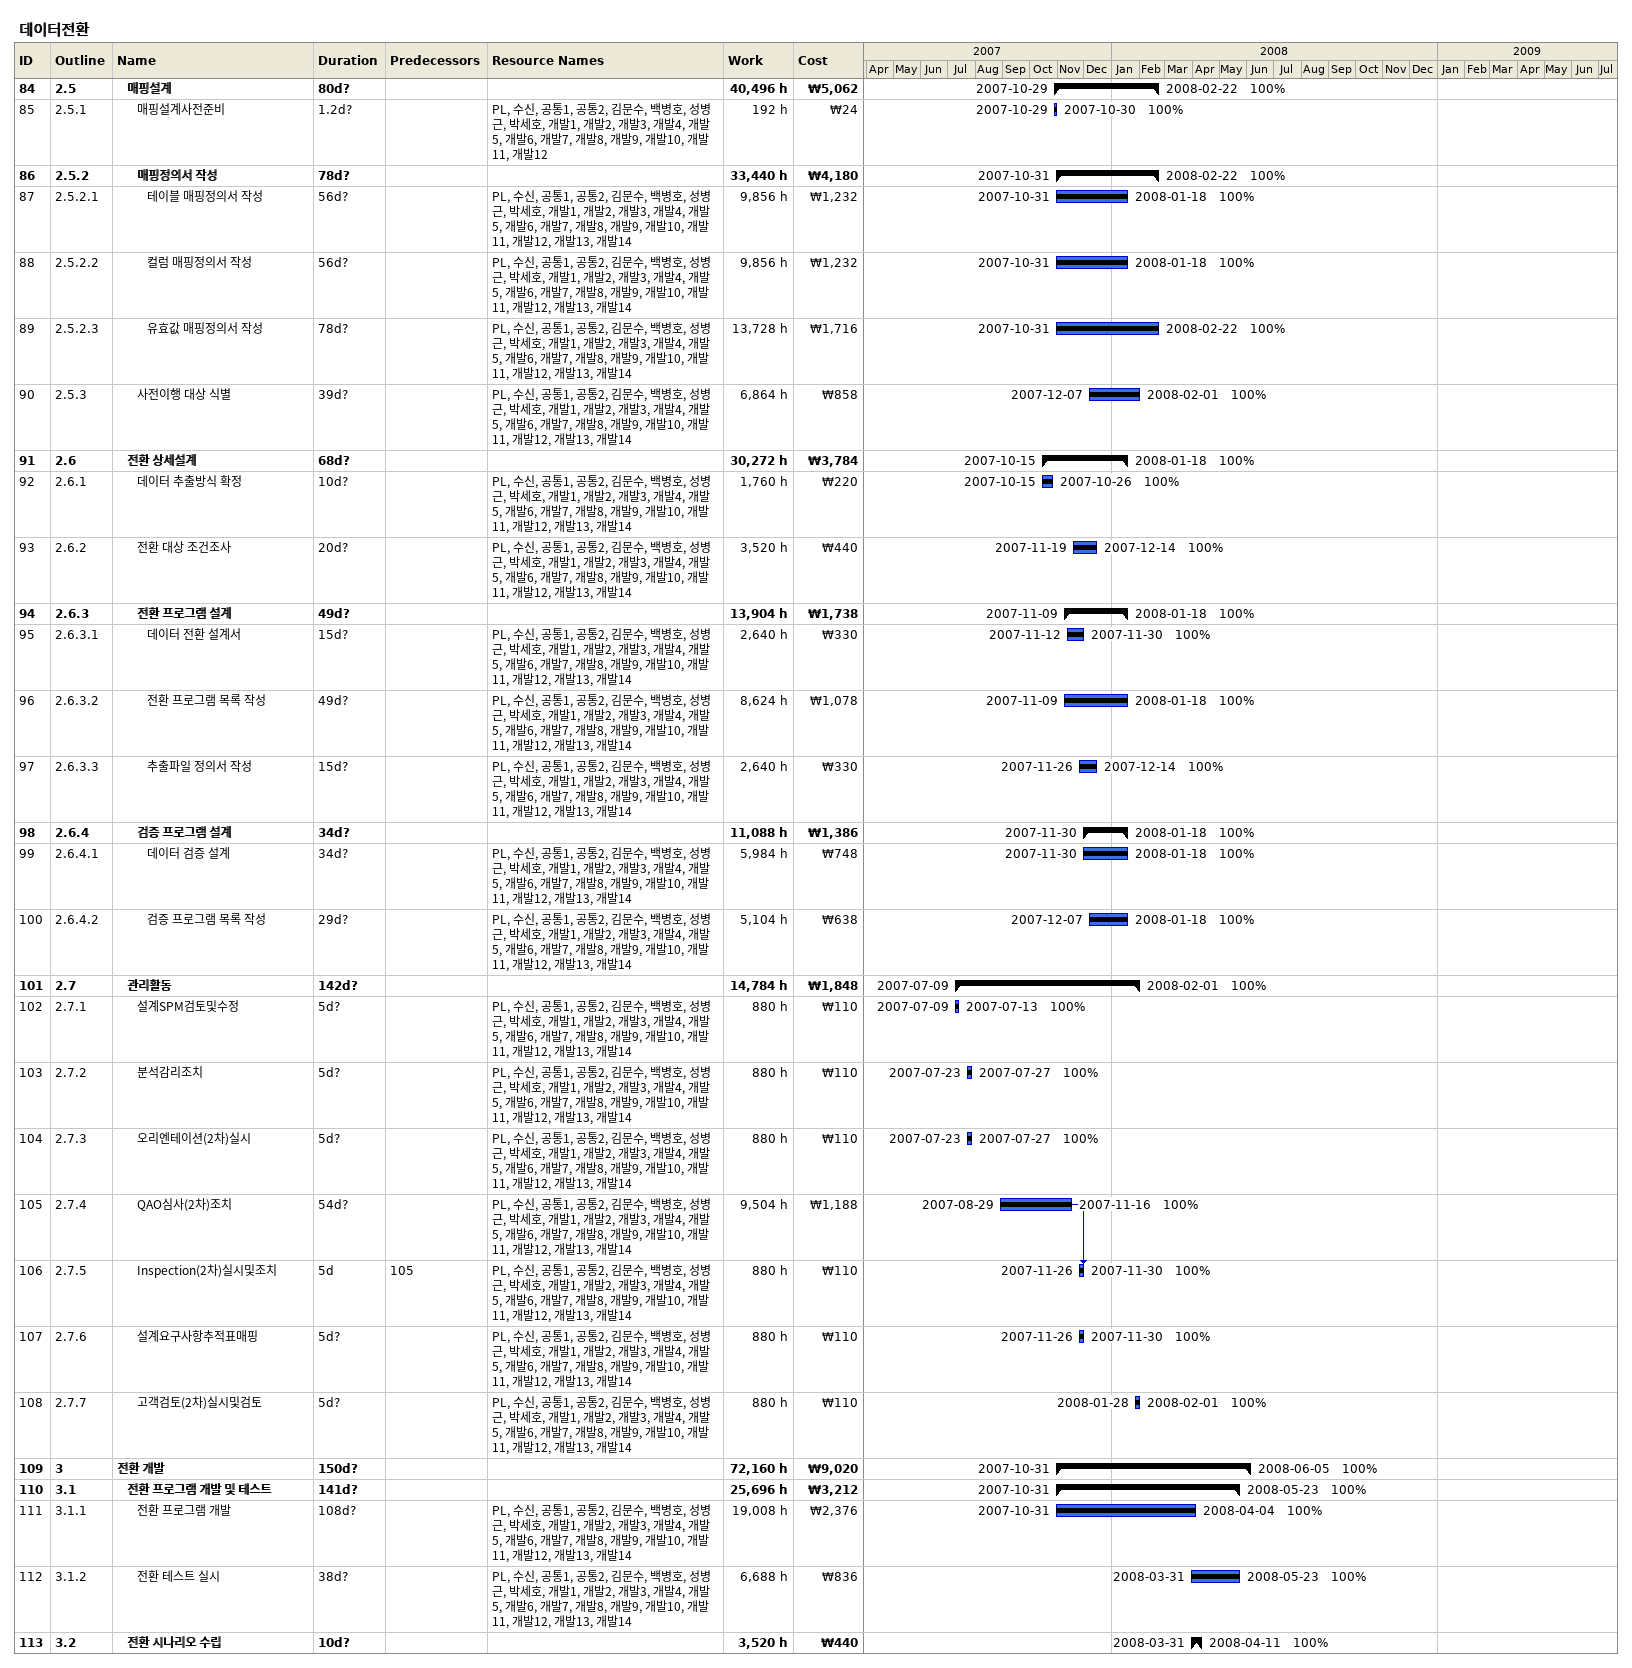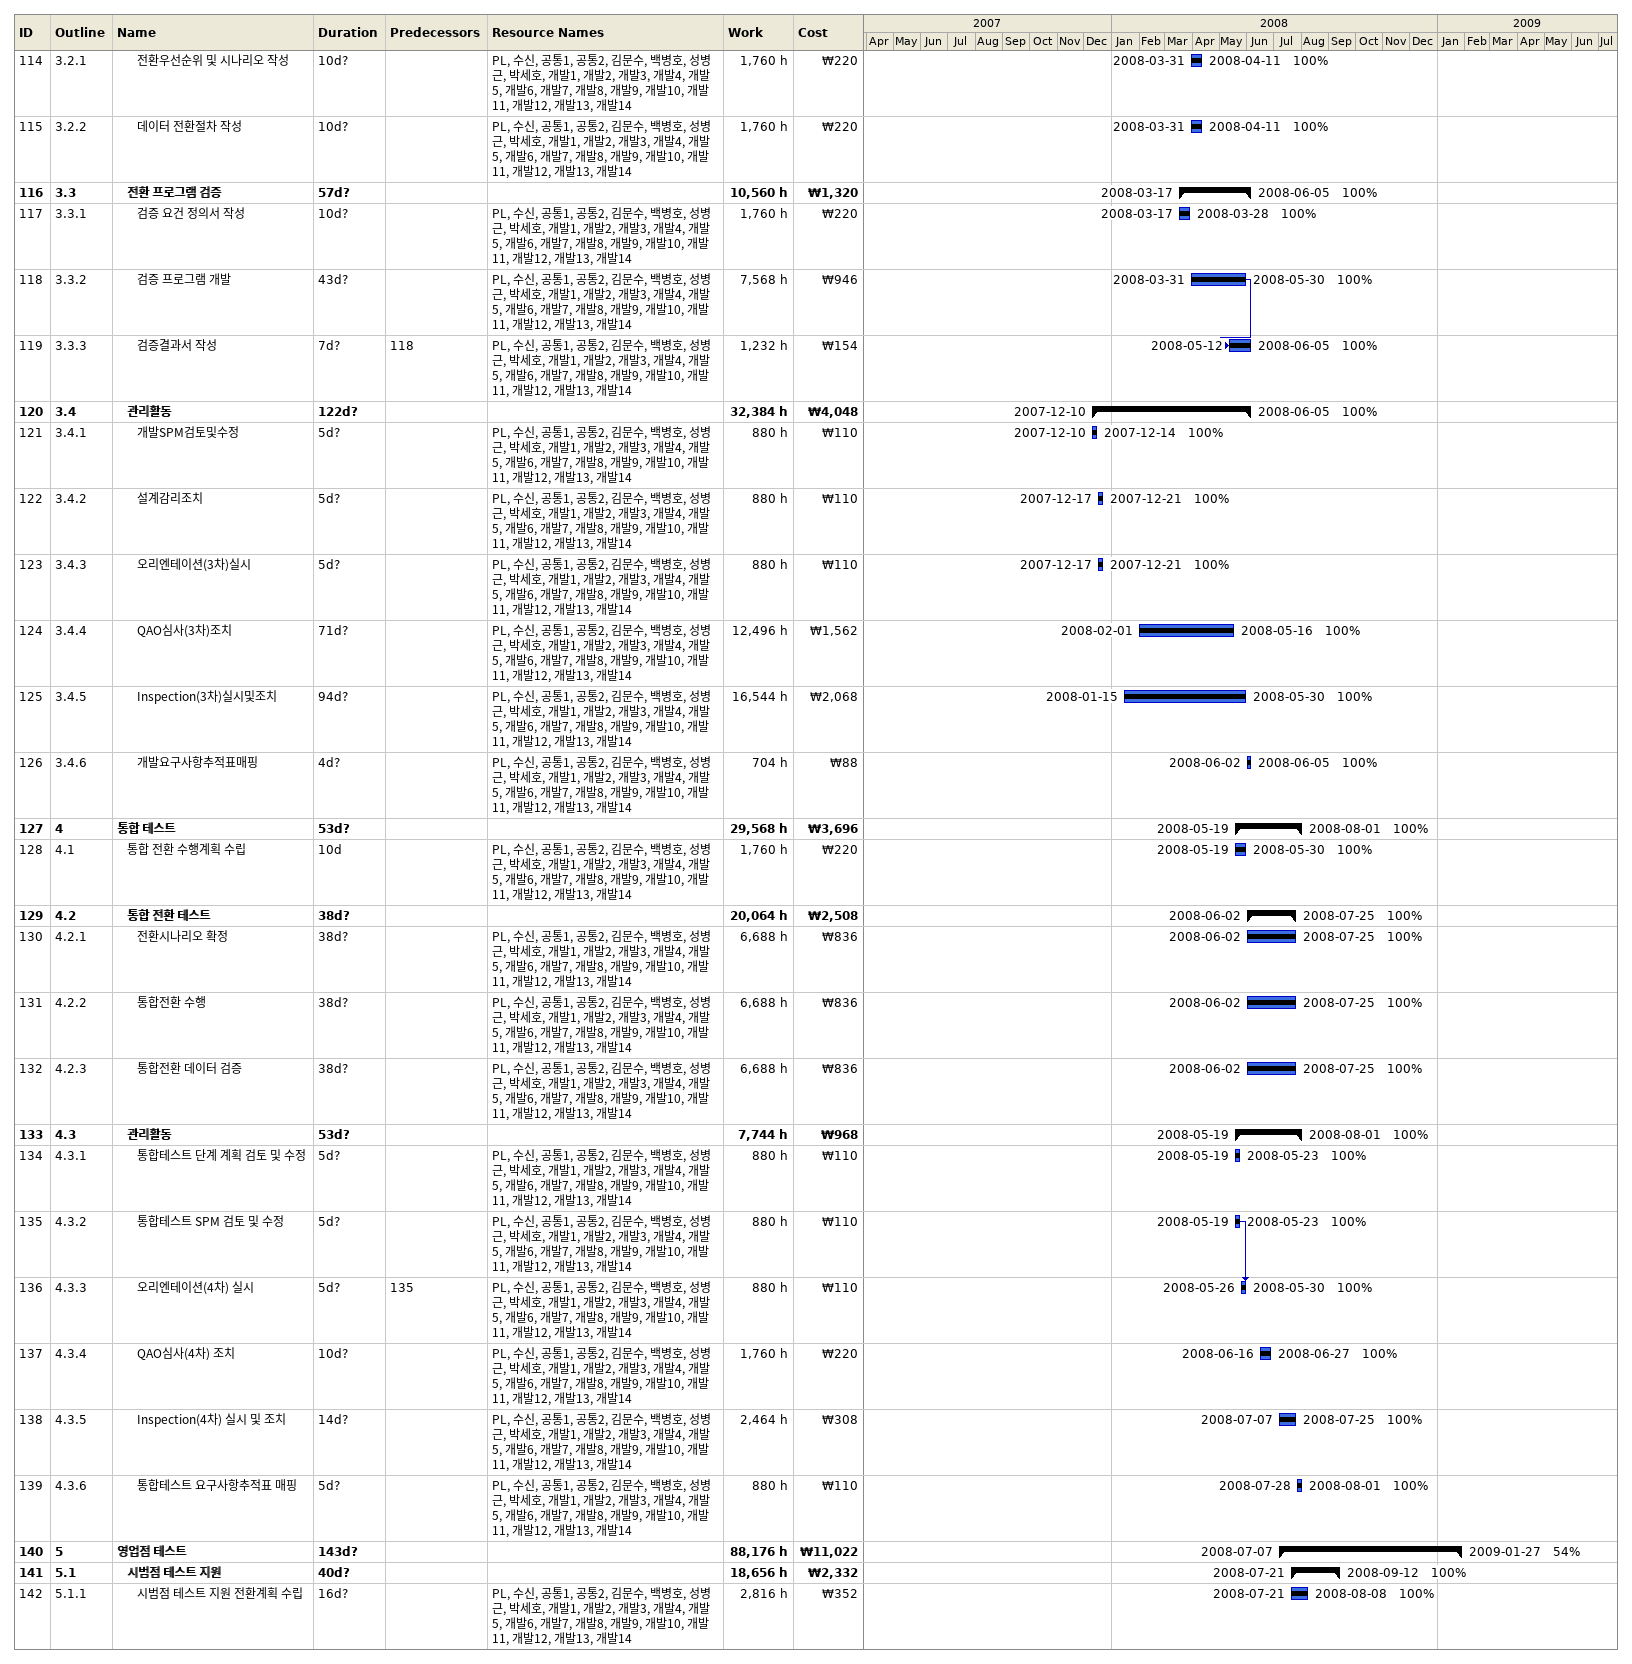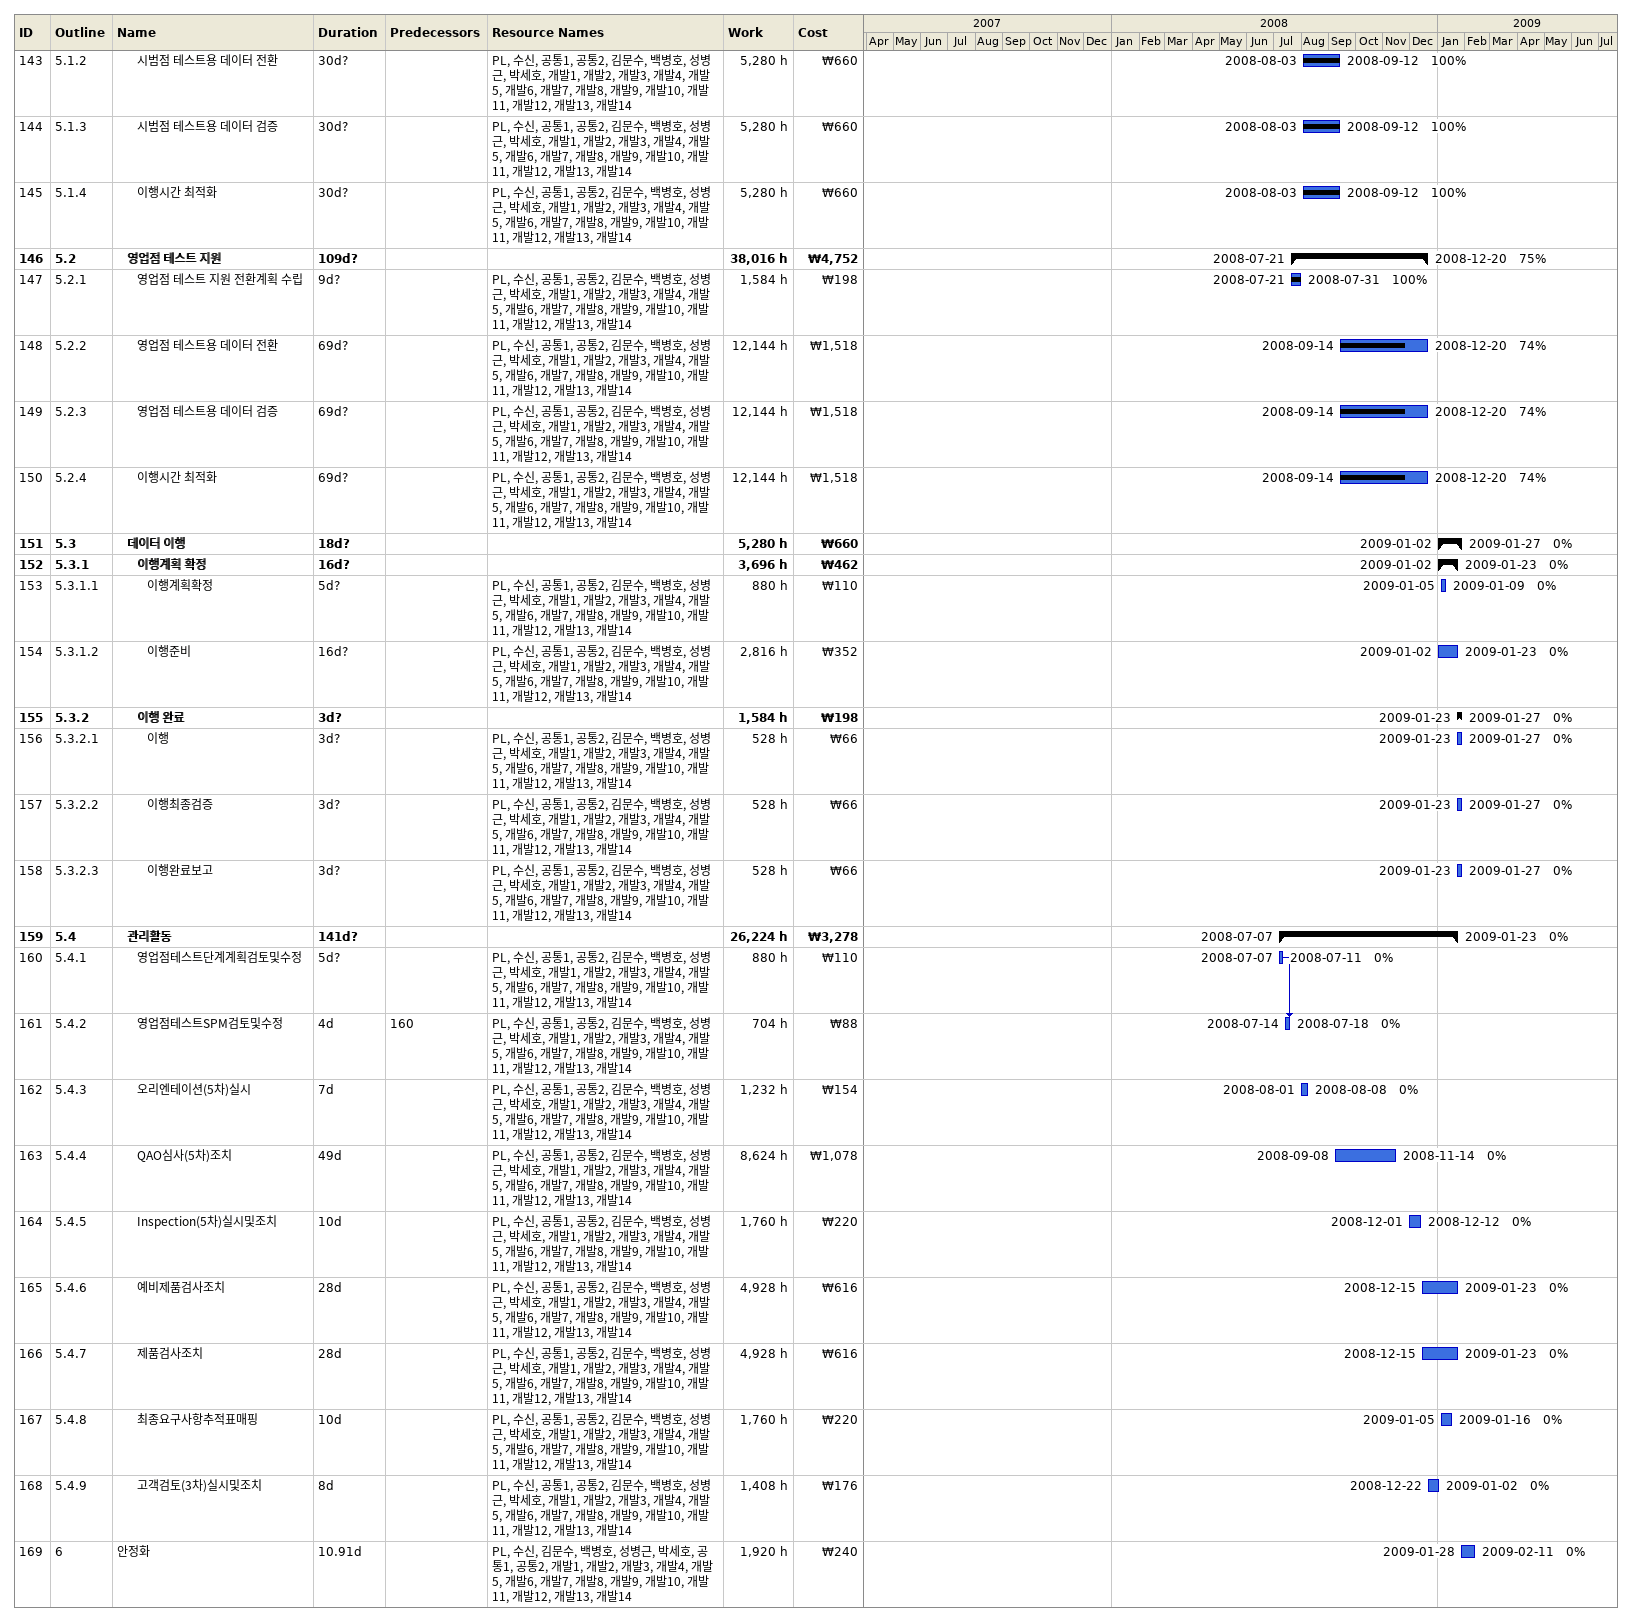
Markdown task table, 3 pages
데이터전환

| ID | WBS | Task | Duration | Start | Finish | Predecessors | Resources | % complete | Work (h) | Cost (₩) |
|---|---|---|---|---|---|---|---|---|---|---|
| 84 | 2.5 | **매핑설계** | 80d? | 2007-10-29 | 2008-02-22 |  |  | 100 | 40496 | 5062 |
| 85 | 2.5.1 | 매핑설계사전준비 | 1.2d? | 2007-10-29 | 2007-10-30 |  | PL, 수신, 공통1, 공통2, 김문수, 백병호, 성병근, 박세호, 개발1, 개발2, 개발3, 개발4, 개발5, 개발6, 개발7, 개발8, 개발9, 개발10, 개발11, 개발12 | 100 | 192 | 24 |
| 86 | 2.5.2 | **매핑정의서 작성** | 78d? | 2007-10-31 | 2008-02-22 |  |  | 100 | 33440 | 4180 |
| 87 | 2.5.2.1 | 테이블 매핑정의서 작성 | 56d? | 2007-10-31 | 2008-01-18 |  | PL, 수신, 공통1, 공통2, 김문수, 백병호, 성병근, 박세호, 개발1, 개발2, 개발3, 개발4, 개발5, 개발6, 개발7, 개발8, 개발9, 개발10, 개발11, 개발12, 개발13, 개발14 | 100 | 9856 | 1232 |
| 88 | 2.5.2.2 | 컬럼 매핑정의서 작성 | 56d? | 2007-10-31 | 2008-01-18 |  | PL, 수신, 공통1, 공통2, 김문수, 백병호, 성병근, 박세호, 개발1, 개발2, 개발3, 개발4, 개발5, 개발6, 개발7, 개발8, 개발9, 개발10, 개발11, 개발12, 개발13, 개발14 | 100 | 9856 | 1232 |
| 89 | 2.5.2.3 | 유효값 매핑정의서 작성 | 78d? | 2007-10-31 | 2008-02-22 |  | PL, 수신, 공통1, 공통2, 김문수, 백병호, 성병근, 박세호, 개발1, 개발2, 개발3, 개발4, 개발5, 개발6, 개발7, 개발8, 개발9, 개발10, 개발11, 개발12, 개발13, 개발14 | 100 | 13728 | 1716 |
| 90 | 2.5.3 | 사전이행 대상 식별 | 39d? | 2007-12-07 | 2008-02-01 |  | PL, 수신, 공통1, 공통2, 김문수, 백병호, 성병근, 박세호, 개발1, 개발2, 개발3, 개발4, 개발5, 개발6, 개발7, 개발8, 개발9, 개발10, 개발11, 개발12, 개발13, 개발14 | 100 | 6864 | 858 |
| 91 | 2.6 | **전환 상세설계** | 68d? | 2007-10-15 | 2008-01-18 |  |  | 100 | 30272 | 3784 |
| 92 | 2.6.1 | 데이터 추출방식 확정 | 10d? | 2007-10-15 | 2007-10-26 |  | PL, 수신, 공통1, 공통2, 김문수, 백병호, 성병근, 박세호, 개발1, 개발2, 개발3, 개발4, 개발5, 개발6, 개발7, 개발8, 개발9, 개발10, 개발11, 개발12, 개발13, 개발14 | 100 | 1760 | 220 |
| 93 | 2.6.2 | 전환 대상 조건조사 | 20d? | 2007-11-19 | 2007-12-14 |  | PL, 수신, 공통1, 공통2, 김문수, 백병호, 성병근, 박세호, 개발1, 개발2, 개발3, 개발4, 개발5, 개발6, 개발7, 개발8, 개발9, 개발10, 개발11, 개발12, 개발13, 개발14 | 100 | 3520 | 440 |
| 94 | 2.6.3 | **전환 프로그램 설계** | 49d? | 2007-11-09 | 2008-01-18 |  |  | 100 | 13904 | 1738 |
| 95 | 2.6.3.1 | 데이터 전환 설계서 | 15d? | 2007-11-12 | 2007-11-30 |  | PL, 수신, 공통1, 공통2, 김문수, 백병호, 성병근, 박세호, 개발1, 개발2, 개발3, 개발4, 개발5, 개발6, 개발7, 개발8, 개발9, 개발10, 개발11, 개발12, 개발13, 개발14 | 100 | 2640 | 330 |
| 96 | 2.6.3.2 | 전환 프로그램 목록 작성 | 49d? | 2007-11-09 | 2008-01-18 |  | PL, 수신, 공통1, 공통2, 김문수, 백병호, 성병근, 박세호, 개발1, 개발2, 개발3, 개발4, 개발5, 개발6, 개발7, 개발8, 개발9, 개발10, 개발11, 개발12, 개발13, 개발14 | 100 | 8624 | 1078 |
| 97 | 2.6.3.3 | 추출파일 정의서 작성 | 15d? | 2007-11-26 | 2007-12-14 |  | PL, 수신, 공통1, 공통2, 김문수, 백병호, 성병근, 박세호, 개발1, 개발2, 개발3, 개발4, 개발5, 개발6, 개발7, 개발8, 개발9, 개발10, 개발11, 개발12, 개발13, 개발14 | 100 | 2640 | 330 |
| 98 | 2.6.4 | **검증 프로그램 설계** | 34d? | 2007-11-30 | 2008-01-18 |  |  | 100 | 11088 | 1386 |
| 99 | 2.6.4.1 | 데이터 검증 설계 | 34d? | 2007-11-30 | 2008-01-18 |  | PL, 수신, 공통1, 공통2, 김문수, 백병호, 성병근, 박세호, 개발1, 개발2, 개발3, 개발4, 개발5, 개발6, 개발7, 개발8, 개발9, 개발10, 개발11, 개발12, 개발13, 개발14 | 100 | 5984 | 748 |
| 100 | 2.6.4.2 | 검증 프로그램 목록 작성 | 29d? | 2007-12-07 | 2008-01-18 |  | PL, 수신, 공통1, 공통2, 김문수, 백병호, 성병근, 박세호, 개발1, 개발2, 개발3, 개발4, 개발5, 개발6, 개발7, 개발8, 개발9, 개발10, 개발11, 개발12, 개발13, 개발14 | 100 | 5104 | 638 |
| 101 | 2.7 | **관리활동** | 142d? | 2007-07-09 | 2008-02-01 |  |  | 100 | 14784 | 1848 |
| 102 | 2.7.1 | 설계SPM검토및수정 | 5d? | 2007-07-09 | 2007-07-13 |  | PL, 수신, 공통1, 공통2, 김문수, 백병호, 성병근, 박세호, 개발1, 개발2, 개발3, 개발4, 개발5, 개발6, 개발7, 개발8, 개발9, 개발10, 개발11, 개발12, 개발13, 개발14 | 100 | 880 | 110 |
| 103 | 2.7.2 | 분석감리조치 | 5d? | 2007-07-23 | 2007-07-27 |  | PL, 수신, 공통1, 공통2, 김문수, 백병호, 성병근, 박세호, 개발1, 개발2, 개발3, 개발4, 개발5, 개발6, 개발7, 개발8, 개발9, 개발10, 개발11, 개발12, 개발13, 개발14 | 100 | 880 | 110 |
| 104 | 2.7.3 | 오리엔테이션(2차)실시 | 5d? | 2007-07-23 | 2007-07-27 |  | PL, 수신, 공통1, 공통2, 김문수, 백병호, 성병근, 박세호, 개발1, 개발2, 개발3, 개발4, 개발5, 개발6, 개발7, 개발8, 개발9, 개발10, 개발11, 개발12, 개발13, 개발14 | 100 | 880 | 110 |
| 105 | 2.7.4 | QAO심사(2차)조치 | 54d? | 2007-08-29 | 2007-11-16 |  | PL, 수신, 공통1, 공통2, 김문수, 백병호, 성병근, 박세호, 개발1, 개발2, 개발3, 개발4, 개발5, 개발6, 개발7, 개발8, 개발9, 개발10, 개발11, 개발12, 개발13, 개발14 | 100 | 9504 | 1188 |
| 106 | 2.7.5 | Inspection(2차)실시및조치 | 5d | 2007-11-26 | 2007-11-30 | 105 | PL, 수신, 공통1, 공통2, 김문수, 백병호, 성병근, 박세호, 개발1, 개발2, 개발3, 개발4, 개발5, 개발6, 개발7, 개발8, 개발9, 개발10, 개발11, 개발12, 개발13, 개발14 | 100 | 880 | 110 |
| 107 | 2.7.6 | 설계요구사항추적표매핑 | 5d? | 2007-11-26 | 2007-11-30 |  | PL, 수신, 공통1, 공통2, 김문수, 백병호, 성병근, 박세호, 개발1, 개발2, 개발3, 개발4, 개발5, 개발6, 개발7, 개발8, 개발9, 개발10, 개발11, 개발12, 개발13, 개발14 | 100 | 880 | 110 |
| 108 | 2.7.7 | 고객검토(2차)실시및검토 | 5d? | 2008-01-28 | 2008-02-01 |  | PL, 수신, 공통1, 공통2, 김문수, 백병호, 성병근, 박세호, 개발1, 개발2, 개발3, 개발4, 개발5, 개발6, 개발7, 개발8, 개발9, 개발10, 개발11, 개발12, 개발13, 개발14 | 100 | 880 | 110 |
| 109 | 3 | **전환 개발** | 150d? | 2007-10-31 | 2008-06-05 |  |  | 100 | 72160 | 9020 |
| 110 | 3.1 | **전환 프로그램 개발 및 테스트** | 141d? | 2007-10-31 | 2008-05-23 |  |  | 100 | 25696 | 3212 |
| 111 | 3.1.1 | 전환 프로그램 개발 | 108d? | 2007-10-31 | 2008-04-04 |  | PL, 수신, 공통1, 공통2, 김문수, 백병호, 성병근, 박세호, 개발1, 개발2, 개발3, 개발4, 개발5, 개발6, 개발7, 개발8, 개발9, 개발10, 개발11, 개발12, 개발13, 개발14 | 100 | 19008 | 2376 |
| 112 | 3.1.2 | 전환 테스트 실시 | 38d? | 2008-03-31 | 2008-05-23 |  | PL, 수신, 공통1, 공통2, 김문수, 백병호, 성병근, 박세호, 개발1, 개발2, 개발3, 개발4, 개발5, 개발6, 개발7, 개발8, 개발9, 개발10, 개발11, 개발12, 개발13, 개발14 | 100 | 6688 | 836 |
| 113 | 3.2 | **전환 시나리오 수립** | 10d? | 2008-03-31 | 2008-04-11 |  |  | 100 | 3520 | 440 |
| 114 | 3.2.1 | 전환우선순위 및 시나리오 작성 | 10d? | 2008-03-31 | 2008-04-11 |  | PL, 수신, 공통1, 공통2, 김문수, 백병호, 성병근, 박세호, 개발1, 개발2, 개발3, 개발4, 개발5, 개발6, 개발7, 개발8, 개발9, 개발10, 개발11, 개발12, 개발13, 개발14 | 100 | 1760 | 220 |
| 115 | 3.2.2 | 데이터 전환절차 작성 | 10d? | 2008-03-31 | 2008-04-11 |  | PL, 수신, 공통1, 공통2, 김문수, 백병호, 성병근, 박세호, 개발1, 개발2, 개발3, 개발4, 개발5, 개발6, 개발7, 개발8, 개발9, 개발10, 개발11, 개발12, 개발13, 개발14 | 100 | 1760 | 220 |
| 116 | 3.3 | **전환 프로그램 검증** | 57d? | 2008-03-17 | 2008-06-05 |  |  | 100 | 10560 | 1320 |
| 117 | 3.3.1 | 검증 요건 정의서 작성 | 10d? | 2008-03-17 | 2008-03-28 |  | PL, 수신, 공통1, 공통2, 김문수, 백병호, 성병근, 박세호, 개발1, 개발2, 개발3, 개발4, 개발5, 개발6, 개발7, 개발8, 개발9, 개발10, 개발11, 개발12, 개발13, 개발14 | 100 | 1760 | 220 |
| 118 | 3.3.2 | 검증 프로그램 개발 | 43d? | 2008-03-31 | 2008-05-30 |  | PL, 수신, 공통1, 공통2, 김문수, 백병호, 성병근, 박세호, 개발1, 개발2, 개발3, 개발4, 개발5, 개발6, 개발7, 개발8, 개발9, 개발10, 개발11, 개발12, 개발13, 개발14 | 100 | 7568 | 946 |
| 119 | 3.3.3 | 검증결과서 작성 | 7d? | 2008-05-12 | 2008-06-05 | 118 | PL, 수신, 공통1, 공통2, 김문수, 백병호, 성병근, 박세호, 개발1, 개발2, 개발3, 개발4, 개발5, 개발6, 개발7, 개발8, 개발9, 개발10, 개발11, 개발12, 개발13, 개발14 | 100 | 1232 | 154 |
| 120 | 3.4 | **관리활동** | 122d? | 2007-12-10 | 2008-06-05 |  |  | 100 | 32384 | 4048 |
| 121 | 3.4.1 | 개발SPM검토및수정 | 5d? | 2007-12-10 | 2007-12-14 |  | PL, 수신, 공통1, 공통2, 김문수, 백병호, 성병근, 박세호, 개발1, 개발2, 개발3, 개발4, 개발5, 개발6, 개발7, 개발8, 개발9, 개발10, 개발11, 개발12, 개발13, 개발14 | 100 | 880 | 110 |
| 122 | 3.4.2 | 설계감리조치 | 5d? | 2007-12-17 | 2007-12-21 |  | PL, 수신, 공통1, 공통2, 김문수, 백병호, 성병근, 박세호, 개발1, 개발2, 개발3, 개발4, 개발5, 개발6, 개발7, 개발8, 개발9, 개발10, 개발11, 개발12, 개발13, 개발14 | 100 | 880 | 110 |
| 123 | 3.4.3 | 오리엔테이션(3차)실시 | 5d? | 2007-12-17 | 2007-12-21 |  | PL, 수신, 공통1, 공통2, 김문수, 백병호, 성병근, 박세호, 개발1, 개발2, 개발3, 개발4, 개발5, 개발6, 개발7, 개발8, 개발9, 개발10, 개발11, 개발12, 개발13, 개발14 | 100 | 880 | 110 |
| 124 | 3.4.4 | QAO심사(3차)조치 | 71d? | 2008-02-01 | 2008-05-16 |  | PL, 수신, 공통1, 공통2, 김문수, 백병호, 성병근, 박세호, 개발1, 개발2, 개발3, 개발4, 개발5, 개발6, 개발7, 개발8, 개발9, 개발10, 개발11, 개발12, 개발13, 개발14 | 100 | 12496 | 1562 |
| 125 | 3.4.5 | Inspection(3차)실시및조치 | 94d? | 2008-01-15 | 2008-05-30 |  | PL, 수신, 공통1, 공통2, 김문수, 백병호, 성병근, 박세호, 개발1, 개발2, 개발3, 개발4, 개발5, 개발6, 개발7, 개발8, 개발9, 개발10, 개발11, 개발12, 개발13, 개발14 | 100 | 16544 | 2068 |
| 126 | 3.4.6 | 개발요구사항추적표매핑 | 4d? | 2008-06-02 | 2008-06-05 |  | PL, 수신, 공통1, 공통2, 김문수, 백병호, 성병근, 박세호, 개발1, 개발2, 개발3, 개발4, 개발5, 개발6, 개발7, 개발8, 개발9, 개발10, 개발11, 개발12, 개발13, 개발14 | 100 | 704 | 88 |
| 127 | 4 | **통합 테스트** | 53d? | 2008-05-19 | 2008-08-01 |  |  | 100 | 29568 | 3696 |
| 128 | 4.1 | 통합 전환 수행계획 수립 | 10d | 2008-05-19 | 2008-05-30 |  | PL, 수신, 공통1, 공통2, 김문수, 백병호, 성병근, 박세호, 개발1, 개발2, 개발3, 개발4, 개발5, 개발6, 개발7, 개발8, 개발9, 개발10, 개발11, 개발12, 개발13, 개발14 | 100 | 1760 | 220 |
| 129 | 4.2 | **통합 전환 테스트** | 38d? | 2008-06-02 | 2008-07-25 |  |  | 100 | 20064 | 2508 |
| 130 | 4.2.1 | 전환시나리오 확정 | 38d? | 2008-06-02 | 2008-07-25 |  | PL, 수신, 공통1, 공통2, 김문수, 백병호, 성병근, 박세호, 개발1, 개발2, 개발3, 개발4, 개발5, 개발6, 개발7, 개발8, 개발9, 개발10, 개발11, 개발12, 개발13, 개발14 | 100 | 6688 | 836 |
| 131 | 4.2.2 | 통합전환 수행 | 38d? | 2008-06-02 | 2008-07-25 |  | PL, 수신, 공통1, 공통2, 김문수, 백병호, 성병근, 박세호, 개발1, 개발2, 개발3, 개발4, 개발5, 개발6, 개발7, 개발8, 개발9, 개발10, 개발11, 개발12, 개발13, 개발14 | 100 | 6688 | 836 |
| 132 | 4.2.3 | 통합전환 데이터 검증 | 38d? | 2008-06-02 | 2008-07-25 |  | PL, 수신, 공통1, 공통2, 김문수, 백병호, 성병근, 박세호, 개발1, 개발2, 개발3, 개발4, 개발5, 개발6, 개발7, 개발8, 개발9, 개발10, 개발11, 개발12, 개발13, 개발14 | 100 | 6688 | 836 |
| 133 | 4.3 | **관리활동** | 53d? | 2008-05-19 | 2008-08-01 |  |  | 100 | 7744 | 968 |
| 134 | 4.3.1 | 통합테스트 단계 계획 검토 및 수정 | 5d? | 2008-05-19 | 2008-05-23 |  | PL, 수신, 공통1, 공통2, 김문수, 백병호, 성병근, 박세호, 개발1, 개발2, 개발3, 개발4, 개발5, 개발6, 개발7, 개발8, 개발9, 개발10, 개발11, 개발12, 개발13, 개발14 | 100 | 880 | 110 |
| 135 | 4.3.2 | 통합테스트 SPM 검토 및 수정 | 5d? | 2008-05-19 | 2008-05-23 |  | PL, 수신, 공통1, 공통2, 김문수, 백병호, 성병근, 박세호, 개발1, 개발2, 개발3, 개발4, 개발5, 개발6, 개발7, 개발8, 개발9, 개발10, 개발11, 개발12, 개발13, 개발14 | 100 | 880 | 110 |
| 136 | 4.3.3 | 오리엔테이션(4차) 실시 | 5d? | 2008-05-26 | 2008-05-30 | 135 | PL, 수신, 공통1, 공통2, 김문수, 백병호, 성병근, 박세호, 개발1, 개발2, 개발3, 개발4, 개발5, 개발6, 개발7, 개발8, 개발9, 개발10, 개발11, 개발12, 개발13, 개발14 | 100 | 880 | 110 |
| 137 | 4.3.4 | QAO심사(4차) 조치 | 10d? | 2008-06-16 | 2008-06-27 |  | PL, 수신, 공통1, 공통2, 김문수, 백병호, 성병근, 박세호, 개발1, 개발2, 개발3, 개발4, 개발5, 개발6, 개발7, 개발8, 개발9, 개발10, 개발11, 개발12, 개발13, 개발14 | 100 | 1760 | 220 |
| 138 | 4.3.5 | Inspection(4차) 실시 및 조치 | 14d? | 2008-07-07 | 2008-07-25 |  | PL, 수신, 공통1, 공통2, 김문수, 백병호, 성병근, 박세호, 개발1, 개발2, 개발3, 개발4, 개발5, 개발6, 개발7, 개발8, 개발9, 개발10, 개발11, 개발12, 개발13, 개발14 | 100 | 2464 | 308 |
| 139 | 4.3.6 | 통합테스트 요구사항추적표 매핑 | 5d? | 2008-07-28 | 2008-08-01 |  | PL, 수신, 공통1, 공통2, 김문수, 백병호, 성병근, 박세호, 개발1, 개발2, 개발3, 개발4, 개발5, 개발6, 개발7, 개발8, 개발9, 개발10, 개발11, 개발12, 개발13, 개발14 | 100 | 880 | 110 |
| 140 | 5 | **영업점 테스트** | 143d? | 2008-07-07 | 2009-01-27 |  |  | 54 | 88176 | 11022 |
| 141 | 5.1 | **시범점 테스트 지원** | 40d? | 2008-07-21 | 2008-09-12 |  |  | 100 | 18656 | 2332 |
| 142 | 5.1.1 | 시범점 테스트 지원 전환계획 수립 | 16d? | 2008-07-21 | 2008-08-08 |  | PL, 수신, 공통1, 공통2, 김문수, 백병호, 성병근, 박세호, 개발1, 개발2, 개발3, 개발4, 개발5, 개발6, 개발7, 개발8, 개발9, 개발10, 개발11, 개발12, 개발13, 개발14 | 100 | 2816 | 352 |
| 143 | 5.1.2 | 시범점 테스트용 데이터 전환 | 30d? | 2008-08-03 | 2008-09-12 |  | PL, 수신, 공통1, 공통2, 김문수, 백병호, 성병근, 박세호, 개발1, 개발2, 개발3, 개발4, 개발5, 개발6, 개발7, 개발8, 개발9, 개발10, 개발11, 개발12, 개발13, 개발14 | 100 | 5280 | 660 |
| 144 | 5.1.3 | 시범점 테스트용 데이터 검증 | 30d? | 2008-08-03 | 2008-09-12 |  | PL, 수신, 공통1, 공통2, 김문수, 백병호, 성병근, 박세호, 개발1, 개발2, 개발3, 개발4, 개발5, 개발6, 개발7, 개발8, 개발9, 개발10, 개발11, 개발12, 개발13, 개발14 | 100 | 5280 | 660 |
| 145 | 5.1.4 | 이행시간 최적화 | 30d? | 2008-08-03 | 2008-09-12 |  | PL, 수신, 공통1, 공통2, 김문수, 백병호, 성병근, 박세호, 개발1, 개발2, 개발3, 개발4, 개발5, 개발6, 개발7, 개발8, 개발9, 개발10, 개발11, 개발12, 개발13, 개발14 | 100 | 5280 | 660 |
| 146 | 5.2 | **영업점 테스트 지원** | 109d? | 2008-07-21 | 2008-12-20 |  |  | 75 | 38016 | 4752 |
| 147 | 5.2.1 | 영업점 테스트 지원 전환계획 수립 | 9d? | 2008-07-21 | 2008-07-31 |  | PL, 수신, 공통1, 공통2, 김문수, 백병호, 성병근, 박세호, 개발1, 개발2, 개발3, 개발4, 개발5, 개발6, 개발7, 개발8, 개발9, 개발10, 개발11, 개발12, 개발13, 개발14 | 100 | 1584 | 198 |
| 148 | 5.2.2 | 영업점 테스트용 데이터 전환 | 69d? | 2008-09-14 | 2008-12-20 |  | PL, 수신, 공통1, 공통2, 김문수, 백병호, 성병근, 박세호, 개발1, 개발2, 개발3, 개발4, 개발5, 개발6, 개발7, 개발8, 개발9, 개발10, 개발11, 개발12, 개발13, 개발14 | 74 | 12144 | 1518 |
| 149 | 5.2.3 | 영업점 테스트용 데이터 검증 | 69d? | 2008-09-14 | 2008-12-20 |  | PL, 수신, 공통1, 공통2, 김문수, 백병호, 성병근, 박세호, 개발1, 개발2, 개발3, 개발4, 개발5, 개발6, 개발7, 개발8, 개발9, 개발10, 개발11, 개발12, 개발13, 개발14 | 74 | 12144 | 1518 |
| 150 | 5.2.4 | 이행시간 최적화 | 69d? | 2008-09-14 | 2008-12-20 |  | PL, 수신, 공통1, 공통2, 김문수, 백병호, 성병근, 박세호, 개발1, 개발2, 개발3, 개발4, 개발5, 개발6, 개발7, 개발8, 개발9, 개발10, 개발11, 개발12, 개발13, 개발14 | 74 | 12144 | 1518 |
| 151 | 5.3 | **데이터 이행** | 18d? | 2009-01-02 | 2009-01-27 |  |  | 0 | 5280 | 660 |
| 152 | 5.3.1 | **이행계획 확정** | 16d? | 2009-01-02 | 2009-01-23 |  |  | 0 | 3696 | 462 |
| 153 | 5.3.1.1 | 이행계획확정 | 5d? | 2009-01-05 | 2009-01-09 |  | PL, 수신, 공통1, 공통2, 김문수, 백병호, 성병근, 박세호, 개발1, 개발2, 개발3, 개발4, 개발5, 개발6, 개발7, 개발8, 개발9, 개발10, 개발11, 개발12, 개발13, 개발14 | 0 | 880 | 110 |
| 154 | 5.3.1.2 | 이행준비 | 16d? | 2009-01-02 | 2009-01-23 |  | PL, 수신, 공통1, 공통2, 김문수, 백병호, 성병근, 박세호, 개발1, 개발2, 개발3, 개발4, 개발5, 개발6, 개발7, 개발8, 개발9, 개발10, 개발11, 개발12, 개발13, 개발14 | 0 | 2816 | 352 |
| 155 | 5.3.2 | **이행 완료** | 3d? | 2009-01-23 | 2009-01-27 |  |  | 0 | 1584 | 198 |
| 156 | 5.3.2.1 | 이행 | 3d? | 2009-01-23 | 2009-01-27 |  | PL, 수신, 공통1, 공통2, 김문수, 백병호, 성병근, 박세호, 개발1, 개발2, 개발3, 개발4, 개발5, 개발6, 개발7, 개발8, 개발9, 개발10, 개발11, 개발12, 개발13, 개발14 | 0 | 528 | 66 |
| 157 | 5.3.2.2 | 이행최종검증 | 3d? | 2009-01-23 | 2009-01-27 |  | PL, 수신, 공통1, 공통2, 김문수, 백병호, 성병근, 박세호, 개발1, 개발2, 개발3, 개발4, 개발5, 개발6, 개발7, 개발8, 개발9, 개발10, 개발11, 개발12, 개발13, 개발14 | 0 | 528 | 66 |
| 158 | 5.3.2.3 | 이행완료보고 | 3d? | 2009-01-23 | 2009-01-27 |  | PL, 수신, 공통1, 공통2, 김문수, 백병호, 성병근, 박세호, 개발1, 개발2, 개발3, 개발4, 개발5, 개발6, 개발7, 개발8, 개발9, 개발10, 개발11, 개발12, 개발13, 개발14 | 0 | 528 | 66 |
| 159 | 5.4 | **관리활동** | 141d? | 2008-07-07 | 2009-01-23 |  |  | 0 | 26224 | 3278 |
| 160 | 5.4.1 | 영업점테스트단계계획검토및수정 | 5d? | 2008-07-07 | 2008-07-11 |  | PL, 수신, 공통1, 공통2, 김문수, 백병호, 성병근, 박세호, 개발1, 개발2, 개발3, 개발4, 개발5, 개발6, 개발7, 개발8, 개발9, 개발10, 개발11, 개발12, 개발13, 개발14 | 0 | 880 | 110 |
| 161 | 5.4.2 | 영업점테스트SPM검토및수정 | 4d | 2008-07-14 | 2008-07-18 | 160 | PL, 수신, 공통1, 공통2, 김문수, 백병호, 성병근, 박세호, 개발1, 개발2, 개발3, 개발4, 개발5, 개발6, 개발7, 개발8, 개발9, 개발10, 개발11, 개발12, 개발13, 개발14 | 0 | 704 | 88 |
| 162 | 5.4.3 | 오리엔테이션(5차)실시 | 7d | 2008-08-01 | 2008-08-08 |  | PL, 수신, 공통1, 공통2, 김문수, 백병호, 성병근, 박세호, 개발1, 개발2, 개발3, 개발4, 개발5, 개발6, 개발7, 개발8, 개발9, 개발10, 개발11, 개발12, 개발13, 개발14 | 0 | 1232 | 154 |
| 163 | 5.4.4 | QAO심사(5차)조치 | 49d | 2008-09-08 | 2008-11-14 |  | PL, 수신, 공통1, 공통2, 김문수, 백병호, 성병근, 박세호, 개발1, 개발2, 개발3, 개발4, 개발5, 개발6, 개발7, 개발8, 개발9, 개발10, 개발11, 개발12, 개발13, 개발14 | 0 | 8624 | 1078 |
| 164 | 5.4.5 | Inspection(5차)실시및조치 | 10d | 2008-12-01 | 2008-12-12 |  | PL, 수신, 공통1, 공통2, 김문수, 백병호, 성병근, 박세호, 개발1, 개발2, 개발3, 개발4, 개발5, 개발6, 개발7, 개발8, 개발9, 개발10, 개발11, 개발12, 개발13, 개발14 | 0 | 1760 | 220 |
| 165 | 5.4.6 | 예비제품검사조치 | 28d | 2008-12-15 | 2009-01-23 |  | PL, 수신, 공통1, 공통2, 김문수, 백병호, 성병근, 박세호, 개발1, 개발2, 개발3, 개발4, 개발5, 개발6, 개발7, 개발8, 개발9, 개발10, 개발11, 개발12, 개발13, 개발14 | 0 | 4928 | 616 |
| 166 | 5.4.7 | 제품검사조치 | 28d | 2008-12-15 | 2009-01-23 |  | PL, 수신, 공통1, 공통2, 김문수, 백병호, 성병근, 박세호, 개발1, 개발2, 개발3, 개발4, 개발5, 개발6, 개발7, 개발8, 개발9, 개발10, 개발11, 개발12, 개발13, 개발14 | 0 | 4928 | 616 |
| 167 | 5.4.8 | 최종요구사항추적표매핑 | 10d | 2009-01-05 | 2009-01-16 |  | PL, 수신, 공통1, 공통2, 김문수, 백병호, 성병근, 박세호, 개발1, 개발2, 개발3, 개발4, 개발5, 개발6, 개발7, 개발8, 개발9, 개발10, 개발11, 개발12, 개발13, 개발14 | 0 | 1760 | 220 |
| 168 | 5.4.9 | 고객검토(3차)실시및조치 | 8d | 2008-12-22 | 2009-01-02 |  | PL, 수신, 공통1, 공통2, 김문수, 백병호, 성병근, 박세호, 개발1, 개발2, 개발3, 개발4, 개발5, 개발6, 개발7, 개발8, 개발9, 개발10, 개발11, 개발12, 개발13, 개발14 | 0 | 1408 | 176 |
| 169 | 6 | 안정화 | 10.91d | 2009-01-28 | 2009-02-11 |  | PL, 수신, 김문수, 백병호, 성병근, 박세호, 공통1, 공통2, 개발1, 개발2, 개발3, 개발4, 개발5, 개발6, 개발7, 개발8, 개발9, 개발10, 개발11, 개발12, 개발13, 개발14 | 0 | 1920 | 240 |
